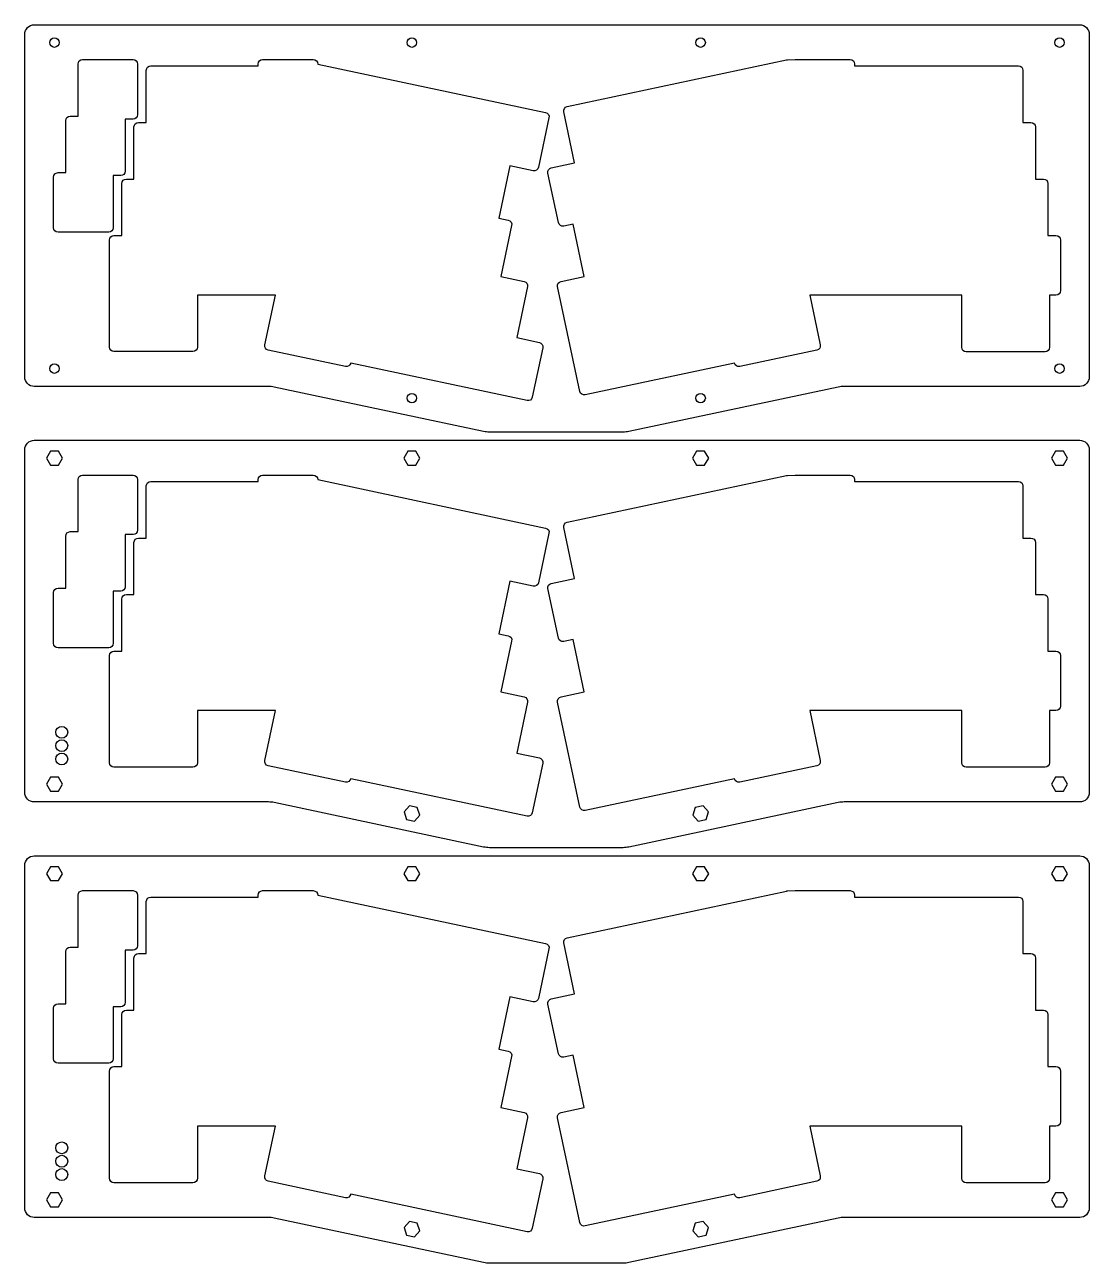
# Model space of a CAD drawing. Header units: millimetres. Extents: x -179 to 919, y -69 to 489.
# Drawn here: x 190.6 to 549.4, y -68.6 to 348.6 of the extents above; entities that cross this region are included whole.
import ezdxf

# ---------------------------------------------------------------- set-up
doc = ezdxf.new("R2010")
doc.units = ezdxf.units.MM
doc.layers.get('0').update_dxf_attribs({"linetype": 'CONTINUOUS'})

msp = doc.modelspace()

# ---------------------------------------------------------------- linework, layer by layer
for p, q in [((208.58, 317.85), (208.58, 335.4)), ((210.08, 336.9), (227.14, 336.9)), ((228.64, 335.4), (228.64, 318.34)), ((233.1, 334.76), (269.29, 334.76)), ((269.29, 334.76), (269.29, 335.4)), ((270.79, 336.9), (287.85, 336.9)), ((289.35, 335.4), (289.35, 335.4)), ((289.35, 335.4), (366.15, 319.07)), ((373.44, 321.05), (447.38, 336.77)), ((447.63, 336.8), (450.22, 336.9)), ((450.28, 336.9), (468.81, 336.9)), ((470.31, 335.4), (470.31, 334.76)), ((470.31, 334.76), (525.54, 334.76)), ((231.6, 315.71), (231.6, 333.26)), ((527.04, 333.26), (527.04, 315.71)), ((205.92, 317.85), (208.58, 317.85)), ((367.3, 317.29), (363.76, 300.61)), ((375.94, 302.1), (372.29, 319.27)), ((204.42, 298.8), (204.42, 316.35)), ((224.48, 316.84), (224.48, 299.29)), ((227.14, 316.84), (224.48, 316.84)), ((227.44, 296.66), (227.44, 314.21)), ((228.94, 315.71), (231.6, 315.71)), ((527.04, 315.71), (529.71, 315.71)), ((531.21, 314.21), (531.21, 296.66)), ((354.13, 301.12), (350.38, 283.47)), ((361.98, 299.45), (354.13, 301.12)), ((368.09, 300.43), (375.94, 302.1)), ((200.35, 280.24), (200.35, 297.3)), ((201.85, 298.8), (204.42, 298.8)), ((220.41, 297.79), (220.41, 280.24)), ((222.98, 297.79), (220.41, 297.79)), ((224.87, 296.66), (227.44, 296.66)), ((370.48, 281.97), (366.94, 298.65)), ((531.21, 296.66), (533.97, 296.66)), ((223.37, 277.61), (223.37, 295.16)), ((535.47, 295.16), (535.47, 277.61)), ((350.38, 283.47), (353.57, 282.79)), ((354.72, 281.01), (351.08, 263.85)), ((375.46, 281.49), (372.26, 280.81)), ((379.2, 263.85), (375.46, 281.49)), ((218.91, 278.74), (201.85, 278.74)), ((219.2, 240), (219.2, 276.11)), ((220.7, 277.61), (223.37, 277.61)), ((535.47, 277.61), (538.15, 277.61)), ((539.65, 276.11), (539.65, 259.05)), ((351.08, 263.85), (358.92, 262.18)), ((371.35, 262.18), (379.2, 263.85)), ((360.07, 260.4), (356.43, 243.23)), ((377.71, 225.07), (370.2, 260.4)), ((248.8, 257.55), (248.8, 240)), ((275.11, 257.55), (248.8, 257.55)), ((271.54, 240.77), (275.11, 257.55)), ((506.38, 257.55), (455.16, 257.55)), ((455.16, 257.55), (458.73, 240.77)), ((506.38, 239.96), (506.38, 257.55)), ((535.98, 257.55), (535.98, 239.96)), ((538.15, 257.55), (535.98, 257.55)), ((356.43, 243.23), (364.06, 241.61)), ((247.3, 238.5), (220.7, 238.5)), ((298.69, 233.46), (272.7, 238.99)), ((365.21, 239.83), (361.67, 223.15)), ((457.58, 238.99), (431.58, 233.46)), ((534.48, 238.46), (507.88, 238.46)), ((300.47, 234.62), (300.47, 234.62)), ((359.89, 221.99), (300.47, 234.62)), ((429.8, 234.61), (379.48, 223.92)), ((210.08, 196.9), (227.14, 196.9)), ((270.79, 196.9), (287.85, 196.9)), ((373.44, 181.05), (447.38, 196.77)), ((447.63, 196.8), (450.22, 196.9)), ((450.28, 196.9), (468.81, 196.9)), ((208.58, 177.85), (208.58, 195.4)), ((228.64, 195.4), (228.64, 178.34)), ((231.6, 175.71), (231.6, 193.26)), ((233.1, 194.76), (269.29, 194.76)), ((269.29, 194.76), (269.29, 195.4)), ((289.35, 195.4), (289.35, 195.4)), ((289.35, 195.4), (366.15, 179.07)), ((470.31, 195.4), (470.31, 194.76)), ((470.31, 194.76), (525.54, 194.76)), ((527.04, 193.26), (527.04, 175.71)), ((204.42, 158.8), (204.42, 176.35)), ((205.92, 177.85), (208.58, 177.85)), ((224.48, 176.84), (224.48, 159.29)), ((227.14, 176.84), (224.48, 176.84)), ((228.94, 175.71), (231.6, 175.71)), ((367.3, 177.29), (363.76, 160.61)), ((375.94, 162.1), (372.29, 179.27)), ((527.04, 175.71), (529.71, 175.71)), ((227.44, 156.66), (227.44, 174.21)), ((531.21, 174.21), (531.21, 156.66)), ((201.85, 158.8), (204.42, 158.8)), ((354.13, 161.12), (350.38, 143.47)), ((361.98, 159.45), (354.13, 161.12)), ((370.48, 141.97), (366.94, 158.65)), ((368.09, 160.43), (375.94, 162.1)), ((200.35, 140.24), (200.35, 157.3)), ((220.41, 157.79), (220.41, 140.24)), ((222.98, 157.79), (220.41, 157.79)), ((223.37, 137.61), (223.37, 155.16)), ((224.87, 156.66), (227.44, 156.66)), ((531.21, 156.66), (533.97, 156.66)), ((535.47, 155.16), (535.47, 137.61)), ((350.38, 143.47), (353.57, 142.79)), ((218.91, 138.74), (201.85, 138.74)), ((354.72, 141.01), (351.08, 123.85)), ((375.46, 141.49), (372.26, 140.81)), ((379.2, 123.85), (375.46, 141.49)), ((219.2, 100), (219.2, 136.11)), ((220.7, 137.61), (223.37, 137.61)), ((535.47, 137.61), (538.15, 137.61)), ((539.65, 136.11), (539.65, 119.05)), ((351.08, 123.85), (358.92, 122.18)), ((371.35, 122.18), (379.2, 123.85)), ((275.11, 117.55), (248.8, 117.55)), ((248.8, 117.55), (248.8, 100)), ((271.54, 100.77), (275.11, 117.55)), ((360.07, 120.4), (356.43, 103.23)), ((377.71, 85.07), (370.2, 120.4)), ((506.38, 117.55), (455.16, 117.55)), ((455.16, 117.55), (458.73, 100.77)), ((506.38, 99.96), (506.38, 117.55)), ((538.15, 117.55), (535.98, 117.55)), ((535.98, 117.55), (535.98, 99.96)), ((356.43, 103.23), (364.06, 101.61)), ((247.3, 98.5), (220.7, 98.5)), ((298.69, 93.46), (272.7, 98.99)), ((365.21, 99.83), (361.67, 83.15)), ((457.58, 98.99), (431.58, 93.46)), ((534.48, 98.46), (507.88, 98.46)), ((300.47, 94.62), (300.47, 94.62)), ((359.89, 81.99), (300.47, 94.62)), ((429.8, 94.61), (379.48, 83.92)), ((208.58, 37.85), (208.58, 55.4)), ((210.08, 56.9), (227.14, 56.9)), ((228.64, 55.4), (228.64, 38.34)), ((233.1, 54.76), (269.29, 54.76)), ((269.29, 54.76), (269.29, 55.4)), ((270.79, 56.9), (287.85, 56.9)), ((289.35, 55.4), (289.35, 55.4)), ((289.35, 55.4), (366.15, 39.07)), ((373.44, 41.05), (447.38, 56.77)), ((447.63, 56.8), (450.22, 56.9)), ((450.28, 56.9), (468.81, 56.9)), ((470.31, 55.4), (470.31, 54.76)), ((470.31, 54.76), (525.54, 54.76)), ((231.6, 35.71), (231.6, 53.26)), ((527.04, 53.26), (527.04, 35.71)), ((205.92, 37.85), (208.58, 37.85)), ((375.94, 22.1), (372.29, 39.27)), ((204.42, 18.8), (204.42, 36.35)), ((224.48, 36.84), (224.48, 19.29)), ((227.14, 36.84), (224.48, 36.84)), ((227.44, 16.66), (227.44, 34.21)), ((228.94, 35.71), (231.6, 35.71)), ((367.3, 37.29), (363.76, 20.61)), ((527.04, 35.71), (529.71, 35.71)), ((531.21, 34.21), (531.21, 16.66)), ((354.13, 21.12), (350.38, 3.47)), ((361.98, 19.45), (354.13, 21.12)), ((368.09, 20.43), (375.94, 22.1)), ((200.35, 0.24), (200.35, 17.3)), ((201.85, 18.8), (204.42, 18.8)), ((220.41, 17.79), (220.41, 0.24)), ((222.98, 17.79), (220.41, 17.79)), ((370.48, 1.97), (366.94, 18.65)), ((223.37, -2.39), (223.37, 15.16)), ((224.87, 16.66), (227.44, 16.66)), ((531.21, 16.66), (533.97, 16.66)), ((535.47, 15.16), (535.47, -2.39)), ((350.38, 3.47), (353.57, 2.79)), ((354.72, 1.01), (351.08, -16.15)), ((375.46, 1.49), (372.26, 0.81)), ((379.2, -16.15), (375.46, 1.49)), ((218.91, -1.26), (201.85, -1.26)), ((219.2, -40), (219.2, -3.89)), ((220.7, -2.39), (223.37, -2.39)), ((535.47, -2.39), (538.15, -2.39)), ((539.65, -3.89), (539.65, -20.95)), ((351.08, -16.15), (358.92, -17.82)), ((371.35, -17.82), (379.2, -16.15)), ((360.07, -19.6), (356.43, -36.77)), ((377.71, -54.93), (370.2, -19.6)), ((248.8, -22.45), (248.8, -40)), ((275.11, -22.45), (248.8, -22.45)), ((271.54, -39.23), (275.11, -22.45)), ((455.16, -22.45), (458.73, -39.23)), ((506.38, -22.45), (455.16, -22.45)), ((506.38, -40.04), (506.38, -22.45)), ((538.15, -22.45), (535.98, -22.45)), ((535.98, -22.45), (535.98, -40.04)), ((356.43, -36.77), (364.06, -38.39)), ((247.3, -41.5), (220.7, -41.5)), ((298.69, -46.54), (272.7, -41.01)), ((365.21, -40.17), (361.67, -56.85)), ((457.58, -41.01), (431.58, -46.54)), ((534.48, -41.54), (507.88, -41.54)), ((300.47, -45.38), (300.47, -45.38)), ((359.89, -58.01), (300.47, -45.38)), ((429.8, -45.39), (379.48, -56.08))]:
    msp.add_line(p, q)
for points in [[(193.83, 226.78, -0.414214), (190.63, 229.98), (190.63, 345.42, -0.414214), (193.83, 348.62), (546.17, 348.62, -0.414214), (549.37, 345.42), (549.37, 229.98, -0.414214), (546.17, 226.78), (466.78, 226.78, 0.052408), (464.78, 226.57), (394.26, 211.59, -0.052408), (392.26, 211.38), (347.24, 211.38, -0.052408), (345.24, 211.59), (274.72, 226.57, 0.052408), (272.72, 226.78)], [(549.37, 205.42), (549.37, 89.98, -0.414214), (546.17, 86.78), (466.78, 86.78, 0.052408), (464.78, 86.57), (394.26, 71.59, -0.052408), (392.26, 71.38), (347.24, 71.38, -0.052408), (345.24, 71.59), (274.72, 86.57, 0.052408), (272.72, 86.78), (193.83, 86.78, -0.414214), (190.63, 89.98), (190.63, 205.42, -0.414214), (193.83, 208.62), (546.17, 208.62, -0.414214)], [(347.24, -68.62, -0.052408), (345.24, -68.41), (274.72, -53.43, 0.052408), (272.72, -53.22), (193.83, -53.22, -0.414214), (190.63, -50.02), (190.63, 65.42, -0.414214), (193.83, 68.62), (546.17, 68.62, -0.414214), (549.37, 65.42), (549.37, -50.02, -0.414214), (546.17, -53.22), (466.78, -53.22, 0.052408), (464.78, -53.43), (394.26, -68.41, -0.052408), (392.26, -68.62)]]:
    msp.add_lwpolyline(points, format="xyb", close=True)
for points in [[(201.99, 200.27), (203.34, 202.62), (201.99, 204.97), (199.27, 204.97), (197.92, 202.62), (199.27, 200.27)], [(319.74, 204.97), (318.39, 202.62), (319.74, 200.27), (322.46, 200.27), (323.81, 202.62), (322.46, 204.97)], [(419.76, 200.27), (421.12, 202.62), (419.76, 204.97), (417.05, 204.97), (415.69, 202.62), (417.05, 200.27)], [(536.66, 202.62), (538.01, 200.27), (540.73, 200.27), (542.08, 202.62), (540.73, 204.97), (538.01, 204.97)], [(203.34, 92.78), (201.99, 95.13), (199.27, 95.13), (197.92, 92.78), (199.27, 90.43), (201.99, 90.43)], [(540.73, 95.13), (538.01, 95.13), (536.66, 92.78), (538.01, 90.43), (540.73, 90.43), (542.08, 92.78)], [(322.91, 84.87), (320.26, 85.43), (318.44, 83.41), (319.28, 80.83), (321.94, 80.27), (323.75, 82.29)], [(420.22, 80.83), (421.06, 83.41), (419.24, 85.43), (416.59, 84.87), (415.75, 82.29), (417.56, 80.27)], [(199.27, 64.97), (197.92, 62.62), (199.27, 60.27), (201.99, 60.27), (203.34, 62.62), (201.99, 64.97)], [(323.81, 62.62), (322.46, 64.97), (319.74, 64.97), (318.39, 62.62), (319.74, 60.27), (322.46, 60.27)], [(419.76, 60.27), (421.12, 62.62), (419.76, 64.97), (417.05, 64.97), (415.69, 62.62), (417.05, 60.27)], [(542.08, 62.62), (540.73, 64.97), (538.01, 64.97), (536.66, 62.62), (538.01, 60.27), (540.73, 60.27)], [(201.99, -49.57), (203.34, -47.22), (201.99, -44.87), (199.27, -44.87), (197.92, -47.22), (199.27, -49.57)], [(538.01, -44.87), (536.66, -47.22), (538.01, -49.57), (540.73, -49.57), (542.08, -47.22), (540.73, -44.87)], [(321.94, -59.73), (323.75, -57.71), (322.91, -55.13), (320.26, -54.57), (318.44, -56.59), (319.28, -59.17)], [(415.75, -57.71), (417.56, -59.73), (420.22, -59.17), (421.06, -56.59), (419.24, -54.57), (416.59, -55.13)]]:
    msp.add_lwpolyline(points, close=True)
for centre, radius in [((200.63, 342.62), 1.6), ((321.1, 342.62), 1.6), ((418.4, 342.62), 1.6), ((539.37, 342.62), 1.6), ((200.63, 232.78), 1.6), ((539.37, 232.78), 1.6), ((321.1, 222.85), 1.6), ((418.4, 222.85), 1.6), ((203.1, 110.25), 2), ((203.1, 105.75), 2), ((203.1, 101.25), 2), ((203.1, -29.75), 2), ((203.1, -34.25), 2), ((203.1, -38.75), 2)]:
    msp.add_circle(centre, radius)
for points in [[(208.58, 335.4), (208.58, 336.23), (209.25, 336.9), (210.08, 336.9)], [(227.14, 336.9), (227.97, 336.9), (228.64, 336.23), (228.64, 335.4)], [(231.6, 333.26), (231.6, 334.09), (232.27, 334.76), (233.1, 334.76)], [(269.29, 335.4), (269.29, 336.23), (269.96, 336.9), (270.79, 336.9)], [(287.85, 336.9), (288.68, 336.9), (289.35, 336.23), (289.35, 335.4)], [(447.38, 336.77), (447.46, 336.79), (447.55, 336.8), (447.63, 336.8)], [(450.22, 336.9), (450.24, 336.9), (450.26, 336.9), (450.28, 336.9)], [(468.81, 336.9), (469.64, 336.9), (470.31, 336.23), (470.31, 335.4)], [(525.54, 334.76), (526.37, 334.76), (527.04, 334.09), (527.04, 333.26)], [(204.42, 316.35), (204.42, 317.18), (205.09, 317.85), (205.92, 317.85)], [(228.64, 318.34), (228.64, 317.52), (227.97, 316.84), (227.14, 316.84)], [(366.15, 319.07), (366.96, 318.9), (367.48, 318.1), (367.3, 317.29)], [(372.29, 319.27), (372.11, 320.08), (372.63, 320.88), (373.44, 321.05)], [(227.44, 314.21), (227.44, 315.04), (228.11, 315.71), (228.94, 315.71)], [(529.71, 315.71), (530.54, 315.71), (531.21, 315.04), (531.21, 314.21)], [(363.76, 300.61), (363.59, 299.8), (362.79, 299.28), (361.98, 299.45)], [(366.94, 298.65), (366.76, 299.46), (367.28, 300.26), (368.09, 300.43)], [(200.35, 297.3), (200.35, 298.13), (201.02, 298.8), (201.85, 298.8)], [(224.48, 299.29), (224.48, 298.47), (223.81, 297.79), (222.98, 297.79)], [(223.37, 295.16), (223.37, 295.99), (224.04, 296.66), (224.87, 296.66)], [(533.97, 296.66), (534.8, 296.66), (535.47, 295.99), (535.47, 295.16)], [(201.85, 278.74), (201.02, 278.74), (200.35, 279.42), (200.35, 280.24)], [(220.41, 280.24), (220.41, 279.42), (219.74, 278.74), (218.91, 278.74)], [(353.57, 282.79), (354.38, 282.62), (354.9, 281.82), (354.72, 281.01)], [(372.26, 280.81), (371.45, 280.64), (370.66, 281.16), (370.48, 281.97)], [(219.2, 276.11), (219.2, 276.94), (219.87, 277.61), (220.7, 277.61)], [(538.15, 277.61), (538.98, 277.61), (539.65, 276.94), (539.65, 276.11)], [(358.92, 262.18), (359.73, 262.01), (360.25, 261.21), (360.07, 260.4)], [(370.2, 260.4), (370.02, 261.21), (370.54, 262.01), (371.35, 262.18)], [(539.65, 259.05), (539.65, 258.23), (538.98, 257.55), (538.15, 257.55)], [(220.7, 238.5), (219.87, 238.5), (219.2, 239.18), (219.2, 240)], [(248.8, 240), (248.8, 239.18), (248.13, 238.5), (247.3, 238.5)], [(272.7, 238.99), (271.89, 239.16), (271.37, 239.96), (271.54, 240.77)], [(364.06, 241.61), (364.87, 241.44), (365.39, 240.64), (365.21, 239.83)], [(458.73, 240.77), (458.9, 239.96), (458.39, 239.16), (457.58, 238.99)], [(507.88, 238.46), (507.05, 238.46), (506.38, 239.13), (506.38, 239.96)], [(535.98, 239.96), (535.98, 239.13), (535.3, 238.46), (534.48, 238.46)], [(300.47, 234.62), (300.3, 233.81), (299.51, 233.29), (298.69, 233.46)], [(431.58, 233.46), (430.77, 233.29), (429.97, 233.8), (429.8, 234.61)], [(361.67, 223.15), (361.5, 222.34), (360.7, 221.82), (359.89, 221.99)], [(379.48, 223.92), (378.67, 223.75), (377.88, 224.26), (377.71, 225.07)], [(208.58, 195.4), (208.58, 196.23), (209.25, 196.9), (210.08, 196.9)], [(227.14, 196.9), (227.97, 196.9), (228.64, 196.23), (228.64, 195.4)], [(269.29, 195.4), (269.29, 196.23), (269.96, 196.9), (270.79, 196.9)], [(287.85, 196.9), (288.68, 196.9), (289.35, 196.23), (289.35, 195.4)], [(447.38, 196.77), (447.46, 196.79), (447.55, 196.8), (447.63, 196.8)], [(450.22, 196.9), (450.24, 196.9), (450.26, 196.9), (450.28, 196.9)], [(468.81, 196.9), (469.64, 196.9), (470.31, 196.23), (470.31, 195.4)], [(231.6, 193.26), (231.6, 194.09), (232.27, 194.76), (233.1, 194.76)], [(525.54, 194.76), (526.37, 194.76), (527.04, 194.09), (527.04, 193.26)], [(372.29, 179.27), (372.11, 180.08), (372.63, 180.88), (373.44, 181.05)], [(204.42, 176.35), (204.42, 177.18), (205.09, 177.85), (205.92, 177.85)], [(228.64, 178.34), (228.64, 177.52), (227.97, 176.84), (227.14, 176.84)], [(227.44, 174.21), (227.44, 175.04), (228.11, 175.71), (228.94, 175.71)], [(366.15, 179.07), (366.96, 178.9), (367.48, 178.1), (367.3, 177.29)], [(529.71, 175.71), (530.54, 175.71), (531.21, 175.04), (531.21, 174.21)], [(200.35, 157.3), (200.35, 158.13), (201.02, 158.8), (201.85, 158.8)], [(224.48, 159.29), (224.48, 158.47), (223.81, 157.79), (222.98, 157.79)], [(363.76, 160.61), (363.59, 159.8), (362.79, 159.28), (361.98, 159.45)], [(366.94, 158.65), (366.76, 159.46), (367.28, 160.26), (368.09, 160.43)], [(223.37, 155.16), (223.37, 155.99), (224.04, 156.66), (224.87, 156.66)], [(533.97, 156.66), (534.8, 156.66), (535.47, 155.99), (535.47, 155.16)], [(353.57, 142.79), (354.38, 142.62), (354.9, 141.82), (354.72, 141.01)], [(372.26, 140.81), (371.45, 140.64), (370.66, 141.16), (370.48, 141.97)], [(201.85, 138.74), (201.02, 138.74), (200.35, 139.42), (200.35, 140.24)], [(220.41, 140.24), (220.41, 139.42), (219.74, 138.74), (218.91, 138.74)], [(219.2, 136.11), (219.2, 136.94), (219.87, 137.61), (220.7, 137.61)], [(538.15, 137.61), (538.98, 137.61), (539.65, 136.94), (539.65, 136.11)], [(358.92, 122.18), (359.73, 122.01), (360.25, 121.21), (360.07, 120.4)], [(370.2, 120.4), (370.02, 121.21), (370.54, 122.01), (371.35, 122.18)], [(539.65, 119.05), (539.65, 118.23), (538.98, 117.55), (538.15, 117.55)], [(272.7, 98.99), (271.89, 99.16), (271.37, 99.96), (271.54, 100.77)], [(364.06, 101.61), (364.87, 101.44), (365.39, 100.64), (365.21, 99.83)], [(458.73, 100.77), (458.9, 99.96), (458.39, 99.16), (457.58, 98.99)], [(220.7, 98.5), (219.87, 98.5), (219.2, 99.18), (219.2, 100)], [(248.8, 100), (248.8, 99.18), (248.13, 98.5), (247.3, 98.5)], [(507.88, 98.46), (507.05, 98.46), (506.38, 99.13), (506.38, 99.96)], [(535.98, 99.96), (535.98, 99.13), (535.3, 98.46), (534.48, 98.46)], [(300.47, 94.62), (300.3, 93.81), (299.51, 93.29), (298.69, 93.46)], [(431.58, 93.46), (430.77, 93.29), (429.97, 93.8), (429.8, 94.61)], [(379.48, 83.92), (378.67, 83.75), (377.88, 84.26), (377.71, 85.07)], [(361.67, 83.15), (361.5, 82.34), (360.7, 81.82), (359.89, 81.99)], [(208.58, 55.4), (208.58, 56.23), (209.25, 56.9), (210.08, 56.9)], [(227.14, 56.9), (227.97, 56.9), (228.64, 56.23), (228.64, 55.4)], [(231.6, 53.26), (231.6, 54.09), (232.27, 54.76), (233.1, 54.76)], [(269.29, 55.4), (269.29, 56.23), (269.96, 56.9), (270.79, 56.9)], [(287.85, 56.9), (288.68, 56.9), (289.35, 56.23), (289.35, 55.4)], [(447.38, 56.77), (447.46, 56.79), (447.55, 56.8), (447.63, 56.8)], [(450.22, 56.9), (450.24, 56.9), (450.26, 56.9), (450.28, 56.9)], [(468.81, 56.9), (469.64, 56.9), (470.31, 56.23), (470.31, 55.4)], [(525.54, 54.76), (526.37, 54.76), (527.04, 54.09), (527.04, 53.26)], [(204.42, 36.35), (204.42, 37.18), (205.09, 37.85), (205.92, 37.85)], [(228.64, 38.34), (228.64, 37.52), (227.97, 36.84), (227.14, 36.84)], [(366.15, 39.07), (366.96, 38.9), (367.48, 38.1), (367.3, 37.29)], [(372.29, 39.27), (372.11, 40.08), (372.63, 40.88), (373.44, 41.05)], [(227.44, 34.21), (227.44, 35.04), (228.11, 35.71), (228.94, 35.71)], [(529.71, 35.71), (530.54, 35.71), (531.21, 35.04), (531.21, 34.21)], [(200.35, 17.3), (200.35, 18.13), (201.02, 18.8), (201.85, 18.8)], [(224.48, 19.29), (224.48, 18.47), (223.81, 17.79), (222.98, 17.79)], [(363.76, 20.61), (363.59, 19.8), (362.79, 19.28), (361.98, 19.45)], [(366.94, 18.65), (366.76, 19.46), (367.28, 20.26), (368.09, 20.43)], [(223.37, 15.16), (223.37, 15.99), (224.04, 16.66), (224.87, 16.66)], [(533.97, 16.66), (534.8, 16.66), (535.47, 15.99), (535.47, 15.16)], [(201.85, -1.26), (201.02, -1.26), (200.35, -0.58), (200.35, 0.24)], [(220.41, 0.24), (220.41, -0.58), (219.74, -1.26), (218.91, -1.26)], [(353.57, 2.79), (354.38, 2.62), (354.9, 1.82), (354.72, 1.01)], [(372.26, 0.81), (371.45, 0.64), (370.66, 1.16), (370.48, 1.97)], [(219.2, -3.89), (219.2, -3.06), (219.87, -2.39), (220.7, -2.39)], [(538.15, -2.39), (538.98, -2.39), (539.65, -3.06), (539.65, -3.89)], [(358.92, -17.82), (359.73, -17.99), (360.25, -18.79), (360.07, -19.6)], [(370.2, -19.6), (370.02, -18.79), (370.54, -17.99), (371.35, -17.82)], [(539.65, -20.95), (539.65, -21.77), (538.98, -22.45), (538.15, -22.45)], [(220.7, -41.5), (219.87, -41.5), (219.2, -40.82), (219.2, -40)], [(248.8, -40), (248.8, -40.82), (248.13, -41.5), (247.3, -41.5)], [(272.7, -41.01), (271.89, -40.84), (271.37, -40.04), (271.54, -39.23)], [(364.06, -38.39), (364.87, -38.56), (365.39, -39.36), (365.21, -40.17)], [(458.73, -39.23), (458.9, -40.04), (458.39, -40.84), (457.58, -41.01)], [(507.88, -41.54), (507.05, -41.54), (506.38, -40.87), (506.38, -40.04)], [(535.98, -40.04), (535.98, -40.87), (535.3, -41.54), (534.48, -41.54)], [(300.47, -45.38), (300.3, -46.19), (299.51, -46.71), (298.69, -46.54)], [(431.58, -46.54), (430.77, -46.71), (429.97, -46.2), (429.8, -45.39)], [(361.67, -56.85), (361.5, -57.66), (360.7, -58.18), (359.89, -58.01)], [(379.48, -56.08), (378.67, -56.25), (377.88, -55.74), (377.71, -54.93)]]:
    msp.add_open_spline(points, degree=3)

doc.saveas('drawing.dxf')
